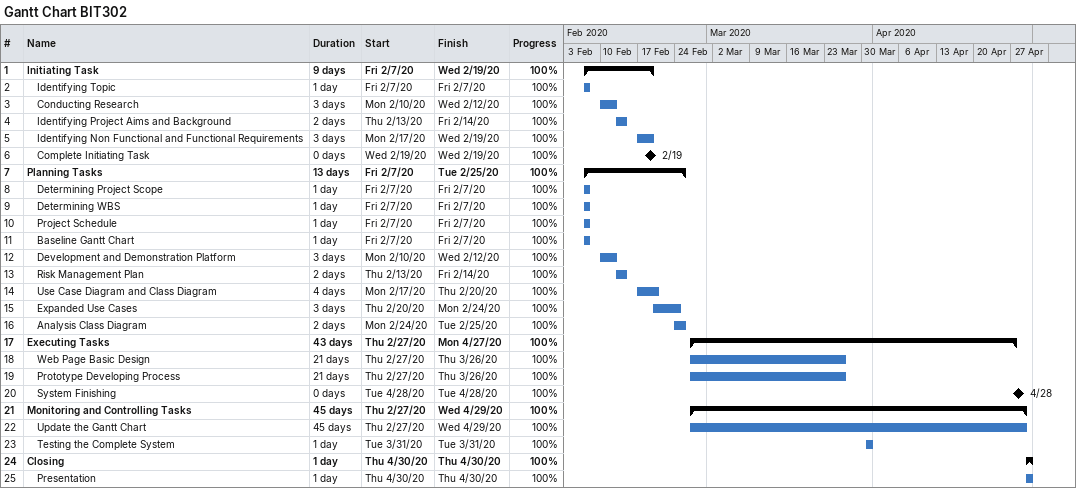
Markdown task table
Gantt Chart BIT302

| ID | Level | Task | Duration | Start | Finish | % complete |
|---|---|---|---|---|---|---|
| 1 | 1 | **Initiating Task** | 9d | 2020-02-07 | 2020-02-19 | 100 |
| 2 | 2 | Identifying Topic | 1d | 2020-02-07 | 2020-02-07 | 100 |
| 3 | 2 | Conducting Research | 3d | 2020-02-10 | 2020-02-12 | 100 |
| 4 | 2 | Identifying Project Aims and Background | 2d | 2020-02-13 | 2020-02-14 | 100 |
| 5 | 2 | Identifying Non Functional and Functional Requirements | 3d | 2020-02-17 | 2020-02-19 | 100 |
| 6 | 2 | Complete Initiating Task | 0d | 2020-02-19 | 2020-02-19 | 100 |
| 7 | 1 | **Planning Tasks** | 13d | 2020-02-07 | 2020-02-25 | 100 |
| 8 | 2 | Determining Project Scope | 1d | 2020-02-07 | 2020-02-07 | 100 |
| 9 | 2 | Determining WBS | 1d | 2020-02-07 | 2020-02-07 | 100 |
| 10 | 2 | Project Schedule | 1d | 2020-02-07 | 2020-02-07 | 100 |
| 11 | 2 | Baseline Gantt Chart | 1d | 2020-02-07 | 2020-02-07 | 100 |
| 12 | 2 | Development and Demonstration Platform | 3d | 2020-02-10 | 2020-02-12 | 100 |
| 13 | 2 | Risk Management Plan | 2d | 2020-02-13 | 2020-02-14 | 100 |
| 14 | 2 | Use Case Diagram and Class Diagram | 4d | 2020-02-17 | 2020-02-20 | 100 |
| 15 | 2 | Expanded Use Cases | 3d | 2020-02-20 | 2020-02-24 | 100 |
| 16 | 2 | Analysis Class Diagram | 2d | 2020-02-24 | 2020-02-25 | 100 |
| 17 | 1 | **Executing Tasks** | 43d | 2020-02-27 | 2020-04-27 | 100 |
| 18 | 2 | Web Page Basic Design | 21d | 2020-02-27 | 2020-03-26 | 100 |
| 19 | 2 | Prototype Developing Process | 21d | 2020-02-27 | 2020-03-26 | 100 |
| 20 | 2 | System Finishing | 0d | 2020-04-28 | 2020-04-28 | 100 |
| 21 | 1 | **Monitoring and Controlling Tasks** | 45d | 2020-02-27 | 2020-04-29 | 100 |
| 22 | 2 | Update the Gantt Chart | 45d | 2020-02-27 | 2020-04-29 | 100 |
| 23 | 2 | Testing the Complete System | 1d | 2020-03-31 | 2020-03-31 | 100 |
| 24 | 1 | **Closing** | 1d | 2020-04-30 | 2020-04-30 | 100 |
| 25 | 2 | Presentation | 1d | 2020-04-30 | 2020-04-30 | 100 |
